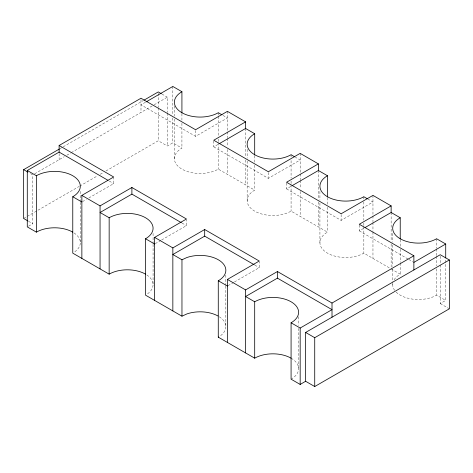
<?xml version="1.0" encoding="UTF-8"?>
<svg xmlns="http://www.w3.org/2000/svg" width="473" height="473" viewBox="0 0 473 473"><rect width="100%" height="100%" fill="white"/><g stroke="black" fill="none" stroke-linecap="round" stroke-linejoin="round"><path stroke-width="0.35" stroke-dasharray="2.37 1.77" d="M60.018 148.652L62.572 147.174M63.205 146.807L143.597 100.394M145.448 102.269L140.989 104.84L195.568 136.354L227.407 117.972L222.552 115.17M34.63 173.81L64.239 156.717M66.799 155.239L70.637 153.021M71.275 152.655L153.554 105.154M154.18 104.787L167.371 97.172L167.371 112.485M23.65 218.485L79.157 186.439M79.795 186.072L97.663 175.755M100.211 174.283L103.404 172.444M105.958 170.972L158.272 140.765L167.371 146.015L172.828 142.864L181.922 148.114A25.725 14.852 0 0 0 181.922 169.121A25.725 14.852 0 0 0 218.307 169.121L254.693 190.128A25.725 14.852 0 0 0 254.693 211.135A25.725 14.852 0 0 0 291.078 211.135L327.464 232.142A25.725 14.852 0 0 0 327.464 253.15A25.725 14.852 0 0 0 363.843 253.15L390.509 268.54M28.504 226.189L32.743 223.741L32.743 174.898L29.716 173.148M82.503 201.628L86.323 199.423M88.871 197.951L113.703 183.619L113.703 177.736M213.761 140.972L213.761 146.855L218.219 144.283M155.274 243.642L161.003 240.331M161.636 239.965L186.468 225.627L186.468 219.744M213.761 146.855L268.339 178.362L300.172 159.986L295.323 157.184M286.549 182.998L286.549 188.881L291.007 186.303M228.057 285.668L233.792 282.357M234.425 281.991L259.257 267.653L259.257 261.77M286.549 188.881L341.128 220.388L372.961 202.006L368.1 199.198M359.297 225L359.297 230.883L363.755 228.305M440.257 264.927L440.257 303.565L445.714 300.414L445.714 258.66M161.914 94.021L167.371 97.172M359.297 230.883L408.164 259.092M408.796 259.458L413.242 262.024M391.136 268.901L400.229 274.157A25.725 14.852 0 0 0 393.571 280.814M396.143 292.083A25.725 14.852 0 0 0 436.614 295.164L445.714 300.414M440.257 303.565L449.35 308.816M109.257 181.053L113.703 183.619M182.028 223.067L186.468 225.627M254.817 265.087L259.257 267.653M28.504 221.287L32.743 223.741M440.257 256.183L440.257 264.2M436.614 238.759L436.614 248.278M436.614 249.011L436.614 255.603M436.614 256.336L436.614 265.861M436.614 268.788L436.614 295.164M400.229 239.728L400.229 246.321M400.229 249.247L400.229 262.432M400.229 263.165L400.229 274.157M392.696 233.384L392.696 242.17M392.696 245.103L392.696 266.346M392.696 269.273L392.696 282.458M392.696 283.191L392.696 284.657M391.136 212.501L391.136 241.07M391.136 243.997L391.136 268.173M372.961 195.39L372.961 215.191M372.961 215.925L372.961 221.784M372.961 222.517L372.961 231.309M372.961 232.042L372.961 258.412M363.843 196.744L363.843 198.944M363.843 201.87L363.843 220.187M363.843 223.114L363.843 226.047M363.843 226.78L363.843 253.15M341.128 214.506L341.128 220.388M327.464 197.714L327.464 204.306M327.464 207.239L327.464 232.142M319.925 191.37L319.925 200.162M319.925 203.088L319.925 242.643M318.382 170.499L318.382 199.068M318.382 201.995L318.382 226.898M300.172 153.364L300.172 173.171M300.172 173.898L300.172 179.764M300.172 180.491L300.172 188.55M300.172 191.482L300.172 216.386M298.611 316.674L298.611 325.465M298.611 328.398L298.611 368.686M291.078 154.73L291.078 156.93M291.078 160.589L291.078 178.173M291.078 181.1L291.078 184.032M291.078 184.766L291.078 211.135M268.339 172.479L268.339 178.362M254.693 155.7L254.693 162.292M254.693 165.225L254.693 190.128M247.154 149.356L247.154 158.148M247.154 161.074L247.154 200.635M245.593 128.473L245.593 157.042M245.593 159.975L245.593 184.878M227.407 111.356L227.407 131.157M227.407 131.89L227.407 137.749M227.407 138.483L227.407 146.541M227.407 149.468L227.407 174.371M225.84 275.144L225.84 285.396M225.84 286.13L225.84 326.417M218.307 112.722L218.307 115.649M218.307 116.382L218.307 136.159M218.307 139.092L218.307 142.018M218.307 142.751L218.307 169.121M195.568 130.471L195.568 136.354M181.922 113.686L181.922 120.278M181.922 123.211L181.922 148.114M174.389 105.881L174.389 116.133M174.389 119.066L174.389 158.621M172.828 86.458L172.828 115.028M172.828 117.96L172.828 142.864M167.371 113.213L167.371 146.015M158.272 93.382L158.272 107.229M158.272 107.962L158.272 140.765M153.075 233.384L153.075 243.636M153.075 244.37L153.075 284.657M140.989 99.697L140.989 112.403M80.304 191.37L80.304 201.622M80.304 202.355L80.304 242.643M59.125 153.483L59.125 159.667M219.324 316.792A25.725 14.852 0 0 1 219.265 336.593M291.078 358.179A25.725 14.852 0 0 1 291.078 379.186M394.653 290.339A25.725 14.852 0 0 1 392.791 283.368M146.843 274.967A25.725 14.852 0 0 1 146.843 294.348M74.072 232.953A25.725 14.852 0 0 1 74.072 252.34"/><path stroke-width="0.71" d="M107.992 180.319L59.125 152.105L59.125 145.489L140.989 98.224L195.568 129.732L227.407 111.356L245.593 121.857L245.593 128.473L219.49 143.544M27.895 220.938L23.65 218.485L23.65 169.647L59.379 149.019M144.235 100.028L158.272 91.922L161.305 93.672M72.771 232.142A25.725 14.852 0 0 0 36.386 232.142L27.286 226.892L27.286 170.487L59.125 152.105M146.086 101.902L172.828 86.458L181.922 91.715L181.922 112.952M81.864 258.4L81.864 195.379L113.703 176.997L59.125 145.489M81.864 195.379L100.057 205.885L131.896 187.503L186.468 219.011L154.636 237.393L154.636 300.414M245.593 121.857L213.761 140.239L268.339 171.746L300.172 153.364L318.382 163.883L318.382 170.499L292.279 185.57M181.396 222.7L131.896 194.119L100.057 212.501L109.157 217.751A25.725 14.852 0 0 1 145.536 217.751A25.725 14.852 0 0 1 145.536 238.759L145.536 295.164L181.963 316.189L186.876 313.936A25.725 14.852 0 0 1 218 315.994M154.636 237.393L172.846 247.905L204.685 229.523L259.257 261.037L227.424 279.419L227.424 342.434M318.382 163.883L286.549 182.259L341.128 213.772L372.961 195.39L391.136 205.885L391.136 212.501L365.026 227.572M254.184 264.72L204.685 236.145L172.846 254.521L181.963 259.783L186.876 257.531A25.725 14.852 0 0 1 220.258 261.025A25.725 14.852 0 0 1 218.615 280.59L218.272 280.749L218.272 337.154L254.693 358.179A25.725 14.852 0 0 1 291.078 358.179M227.424 279.419L245.593 289.908L277.432 271.526L332.011 303.039L413.875 255.775L413.875 269.953M391.136 205.885L359.297 224.261L413.875 255.775M291.078 322.781L300.172 328.037L332.011 309.655L277.432 278.148L245.593 296.524L254.693 301.78A25.725 14.852 0 0 1 291.078 301.78A25.725 14.852 0 0 1 291.078 322.781L291.078 379.186L300.172 384.437L305.629 381.285L314.728 386.542L449.35 308.816L449.35 259.973L440.257 254.722L305.629 332.448L305.629 381.285M413.875 262.391L445.714 244.009L445.714 257.927M305.629 332.448L314.728 337.698L449.35 259.973M218.272 337.154L218.615 336.995M221.943 114.821L218.307 112.722A25.725 14.852 0 0 1 181.922 112.722A25.725 14.852 0 0 1 181.922 91.715M245.593 128.473L254.693 133.723L254.693 154.967M294.714 156.835L291.078 154.73A25.725 14.852 0 0 1 254.693 154.73A25.725 14.852 0 0 1 254.693 133.723M318.382 170.499L327.464 175.737L327.464 196.981M367.491 198.849L363.843 196.744A25.725 14.852 0 0 1 327.464 196.744A25.725 14.852 0 0 1 327.464 175.737M391.136 212.501L400.229 217.751L400.229 238.995M445.714 244.009L436.614 238.759A25.725 14.852 0 0 1 400.229 238.759A25.725 14.852 0 0 1 400.229 217.751M27.286 170.487L36.386 175.737A25.725 14.852 0 0 1 72.771 175.737A25.725 14.852 0 0 1 72.771 196.744L72.771 253.15L109.157 274.157A25.725 14.852 0 0 1 145.536 274.157M72.771 196.744L81.864 201.995M145.536 238.759L154.636 244.009M218.272 280.749L227.424 286.035M23.65 169.647L27.895 172.095M332.011 303.039L332.011 317.217M314.728 337.698L314.728 386.542M300.172 328.037L300.172 384.437M277.432 271.526L277.432 278.148M254.693 301.78L254.693 358.179M245.593 289.908L245.593 352.929M204.685 229.523L204.685 236.145M181.963 259.783L181.963 316.189M172.846 247.905L172.846 310.927M131.896 187.503L131.896 194.119M109.157 217.751L109.157 274.157M100.057 205.885L100.057 268.901M36.386 175.737L36.386 232.142"/></g></svg>
